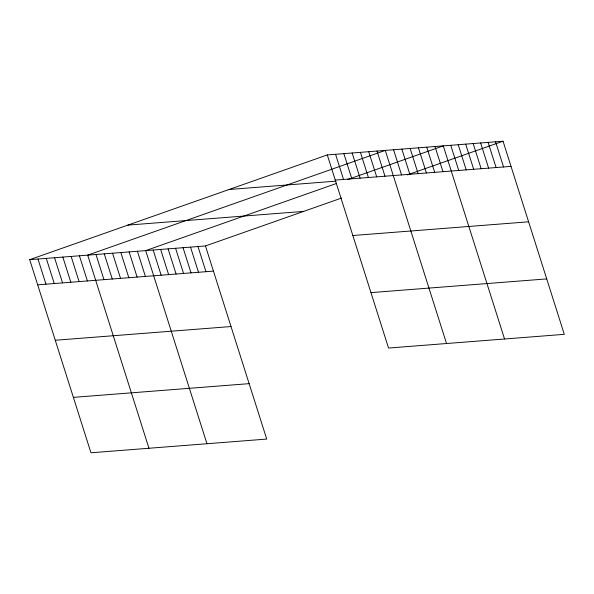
<?xml version="1.0" encoding="UTF-8"?>
<svg xmlns="http://www.w3.org/2000/svg" width="594" height="594" viewBox="0 0 594 594"><rect width="100%" height="100%" fill="white"/><g stroke="black" fill="none" stroke-linecap="round" stroke-linejoin="round"><path stroke-width="0.89" d="M29.7 259.667L205.457 245.953L266.713 439.07L90.956 452.784L29.7 259.667L327.287 154.93L503.044 141.216L564.3 334.333L388.543 348.047L327.287 154.93M336.649 183.412L145.701 250.616L206.957 443.733M347.646 179.544L443.28 145.879L504.544 338.996M205.457 245.953L341.602 198.04M407.402 174.881L503.044 141.216M335.268 180.093L511.026 166.379M229.084 189.493L335.877 181.163M127.903 225.104L303.66 211.39M352.851 235.521L528.608 221.807M37.682 284.83L213.439 271.116M370.96 292.619L546.718 278.905M55.264 340.258L231.021 326.544M73.381 397.364L249.138 383.65M495.574 141.795L503.556 166.966M488.105 142.382L496.087 167.545M480.628 142.961L488.617 168.132M473.158 143.548L481.147 168.711M465.689 144.127L473.678 169.297M458.219 144.713L466.208 169.877M450.749 145.292L458.739 170.463M434.994 146.525L442.983 171.688M426.715 147.171L434.697 172.334M418.428 147.817L426.41 172.98M410.142 148.463L418.124 173.626M401.856 149.109L409.838 174.272M393.57 149.755L401.551 174.926M446.54 343.518L385.283 150.401L87.697 255.145L148.96 448.262M376.997 151.054L384.979 176.218M368.711 151.7L376.693 176.864M360.424 152.346L368.406 177.509M352.138 152.992L360.12 178.155M343.852 153.638L351.834 178.801M335.565 154.284L343.555 179.447M197.988 246.54L205.97 271.703M190.518 247.119L198.5 272.282M183.049 247.705L191.03 272.869M175.579 248.285L183.561 273.448M168.109 248.871L176.091 274.034M160.64 249.45L168.622 274.614M153.17 250.037L161.152 275.2M137.414 251.262L145.396 276.425M129.128 251.908L137.11 277.079M120.842 252.561L128.824 277.725M112.556 253.207L120.537 278.371M104.269 253.853L112.251 279.017M95.983 254.499L103.965 279.663M79.418 255.791L87.4 280.955M71.132 256.437L79.113 281.601M62.845 257.083L70.827 282.247M54.559 257.729L62.541 282.893M46.273 258.375L54.254 283.538M37.986 259.021L45.968 284.184"/></g></svg>
